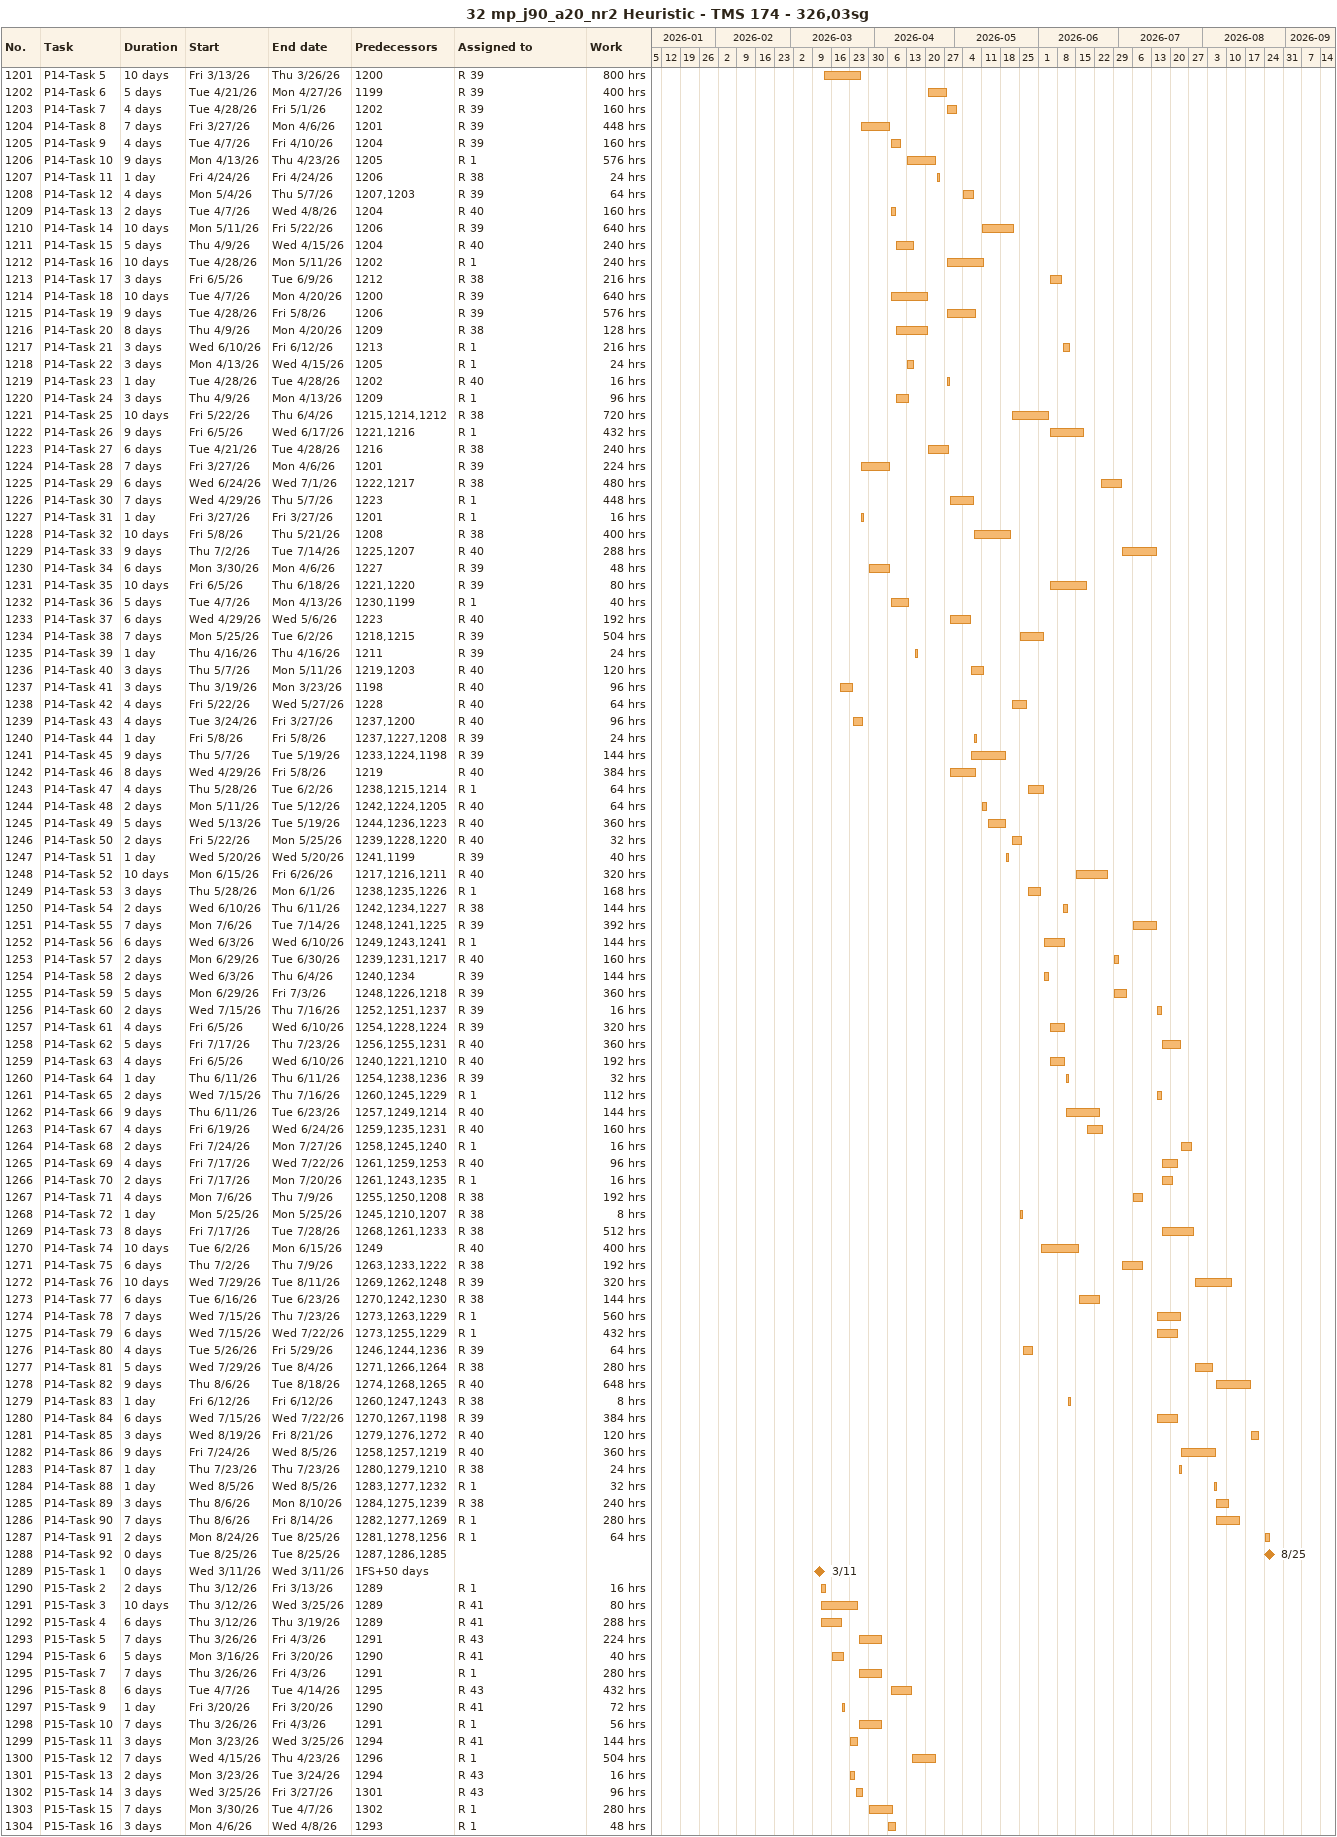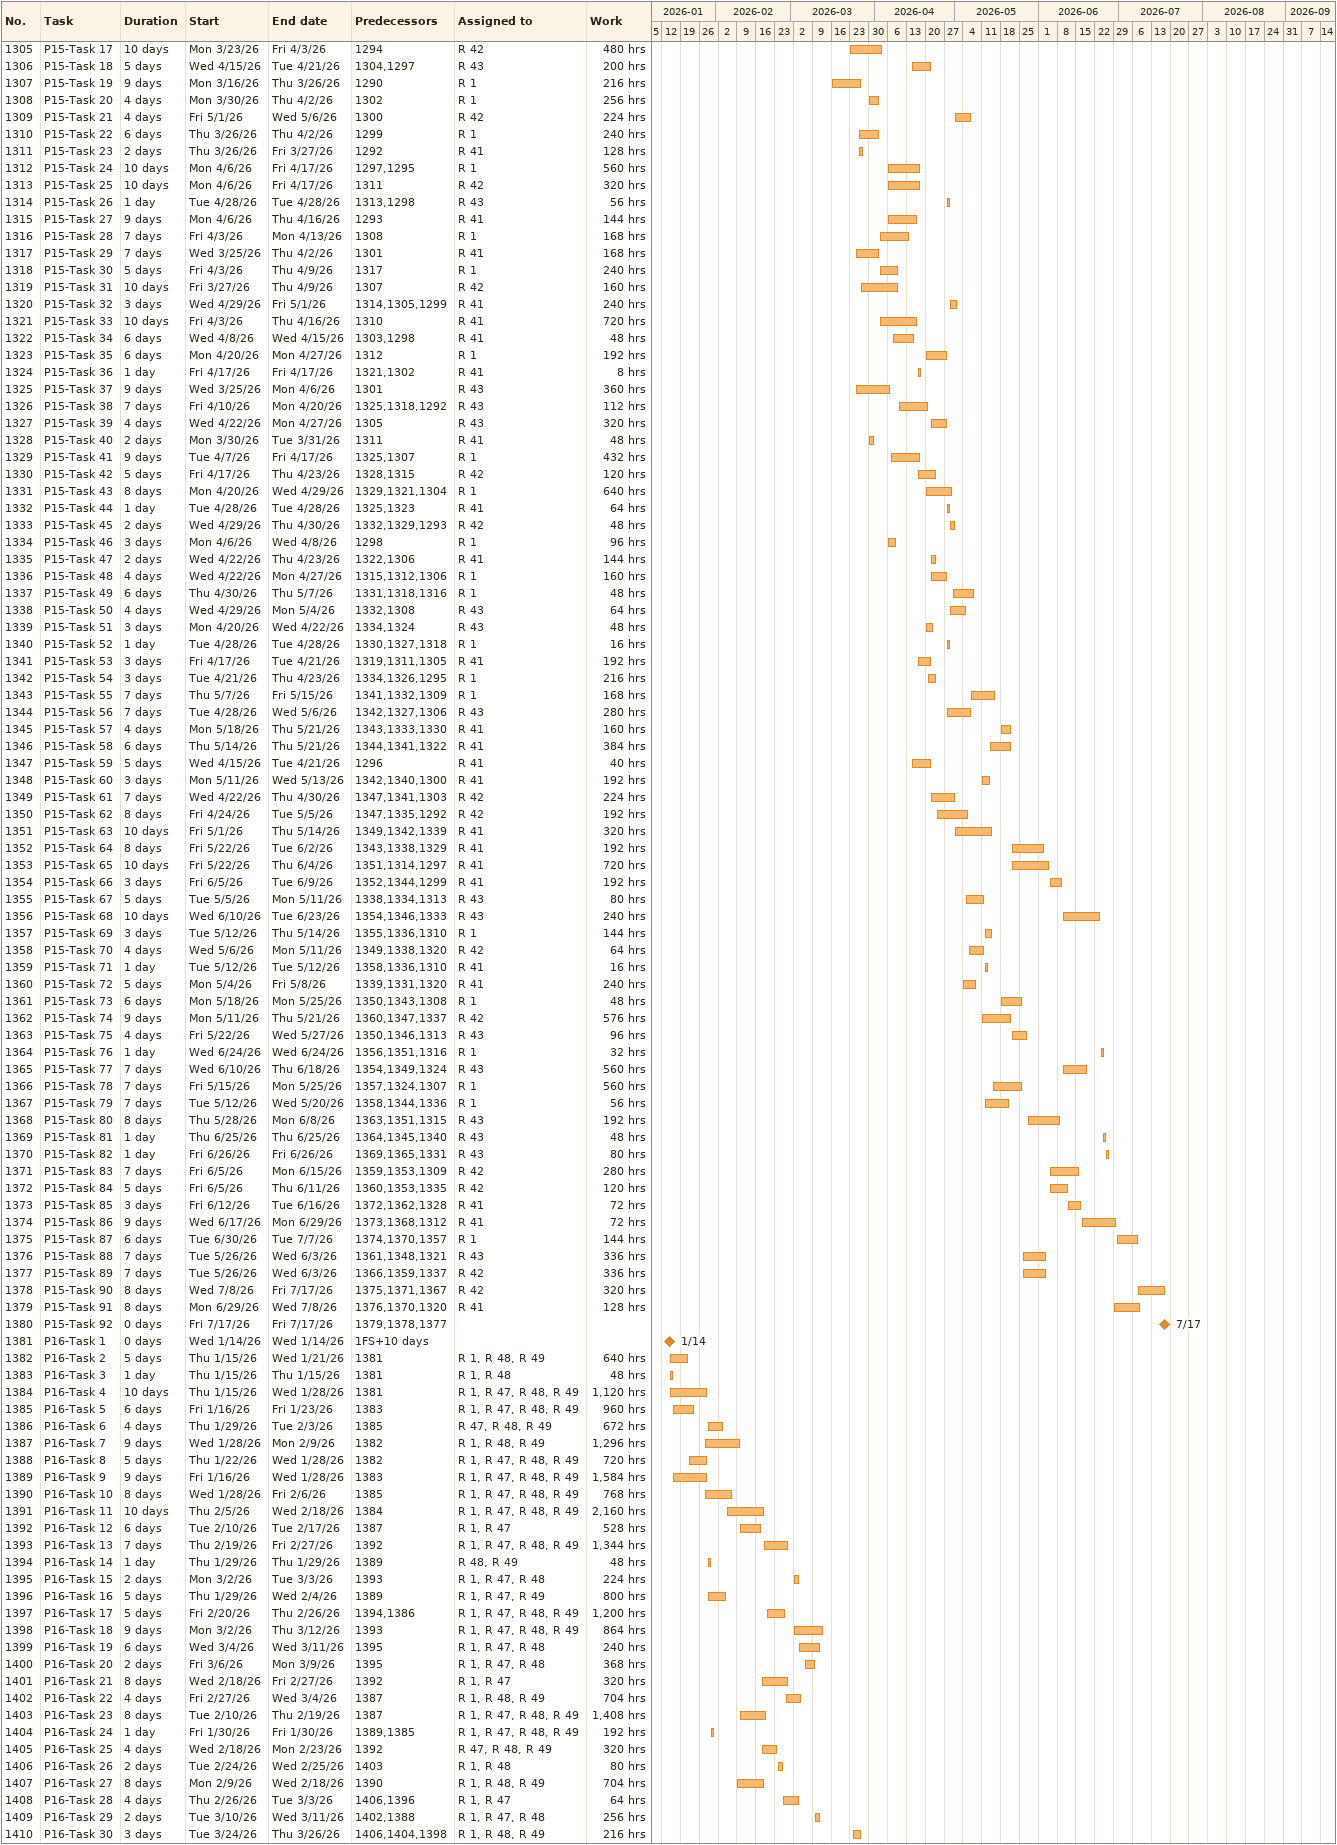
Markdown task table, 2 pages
32 mp_j90_a20_nr2 Heuristic - TMS 174 - 326,03sg

| ID | Task | Duration | Start | Finish | Predecessors | Resources | Work (h) |
|---|---|---|---|---|---|---|---|
| 1201 | P14-Task 5 | 10d | 2026-03-13 | 2026-03-26 | 1200 | R 39 | 800 |
| 1202 | P14-Task 6 | 5d | 2026-04-21 | 2026-04-27 | 1199 | R 39 | 400 |
| 1203 | P14-Task 7 | 4d | 2026-04-28 | 2026-05-01 | 1202 | R 39 | 160 |
| 1204 | P14-Task 8 | 7d | 2026-03-27 | 2026-04-06 | 1201 | R 39 | 448 |
| 1205 | P14-Task 9 | 4d | 2026-04-07 | 2026-04-10 | 1204 | R 39 | 160 |
| 1206 | P14-Task 10 | 9d | 2026-04-13 | 2026-04-23 | 1205 | R 1 | 576 |
| 1207 | P14-Task 11 | 1d | 2026-04-24 | 2026-04-24 | 1206 | R 38 | 24 |
| 1208 | P14-Task 12 | 4d | 2026-05-04 | 2026-05-07 | 1207, 1203 | R 39 | 64 |
| 1209 | P14-Task 13 | 2d | 2026-04-07 | 2026-04-08 | 1204 | R 40 | 160 |
| 1210 | P14-Task 14 | 10d | 2026-05-11 | 2026-05-22 | 1206 | R 39 | 640 |
| 1211 | P14-Task 15 | 5d | 2026-04-09 | 2026-04-15 | 1204 | R 40 | 240 |
| 1212 | P14-Task 16 | 10d | 2026-04-28 | 2026-05-11 | 1202 | R 1 | 240 |
| 1213 | P14-Task 17 | 3d | 2026-06-05 | 2026-06-09 | 1212 | R 38 | 216 |
| 1214 | P14-Task 18 | 10d | 2026-04-07 | 2026-04-20 | 1200 | R 39 | 640 |
| 1215 | P14-Task 19 | 9d | 2026-04-28 | 2026-05-08 | 1206 | R 39 | 576 |
| 1216 | P14-Task 20 | 8d | 2026-04-09 | 2026-04-20 | 1209 | R 38 | 128 |
| 1217 | P14-Task 21 | 3d | 2026-06-10 | 2026-06-12 | 1213 | R 1 | 216 |
| 1218 | P14-Task 22 | 3d | 2026-04-13 | 2026-04-15 | 1205 | R 1 | 24 |
| 1219 | P14-Task 23 | 1d | 2026-04-28 | 2026-04-28 | 1202 | R 40 | 16 |
| 1220 | P14-Task 24 | 3d | 2026-04-09 | 2026-04-13 | 1209 | R 1 | 96 |
| 1221 | P14-Task 25 | 10d | 2026-05-22 | 2026-06-04 | 1215, 1214, 1212 | R 38 | 720 |
| 1222 | P14-Task 26 | 9d | 2026-06-05 | 2026-06-17 | 1221, 1216 | R 1 | 432 |
| 1223 | P14-Task 27 | 6d | 2026-04-21 | 2026-04-28 | 1216 | R 38 | 240 |
| 1224 | P14-Task 28 | 7d | 2026-03-27 | 2026-04-06 | 1201 | R 39 | 224 |
| 1225 | P14-Task 29 | 6d | 2026-06-24 | 2026-07-01 | 1222, 1217 | R 38 | 480 |
| 1226 | P14-Task 30 | 7d | 2026-04-29 | 2026-05-07 | 1223 | R 1 | 448 |
| 1227 | P14-Task 31 | 1d | 2026-03-27 | 2026-03-27 | 1201 | R 1 | 16 |
| 1228 | P14-Task 32 | 10d | 2026-05-08 | 2026-05-21 | 1208 | R 38 | 400 |
| 1229 | P14-Task 33 | 9d | 2026-07-02 | 2026-07-14 | 1225, 1207 | R 40 | 288 |
| 1230 | P14-Task 34 | 6d | 2026-03-30 | 2026-04-06 | 1227 | R 39 | 48 |
| 1231 | P14-Task 35 | 10d | 2026-06-05 | 2026-06-18 | 1221, 1220 | R 39 | 80 |
| 1232 | P14-Task 36 | 5d | 2026-04-07 | 2026-04-13 | 1230, 1199 | R 1 | 40 |
| 1233 | P14-Task 37 | 6d | 2026-04-29 | 2026-05-06 | 1223 | R 40 | 192 |
| 1234 | P14-Task 38 | 7d | 2026-05-25 | 2026-06-02 | 1218, 1215 | R 39 | 504 |
| 1235 | P14-Task 39 | 1d | 2026-04-16 | 2026-04-16 | 1211 | R 39 | 24 |
| 1236 | P14-Task 40 | 3d | 2026-05-07 | 2026-05-11 | 1219, 1203 | R 40 | 120 |
| 1237 | P14-Task 41 | 3d | 2026-03-19 | 2026-03-23 | 1198 | R 40 | 96 |
| 1238 | P14-Task 42 | 4d | 2026-05-22 | 2026-05-27 | 1228 | R 40 | 64 |
| 1239 | P14-Task 43 | 4d | 2026-03-24 | 2026-03-27 | 1237, 1200 | R 40 | 96 |
| 1240 | P14-Task 44 | 1d | 2026-05-08 | 2026-05-08 | 1237, 1227, 1208 | R 39 | 24 |
| 1241 | P14-Task 45 | 9d | 2026-05-07 | 2026-05-19 | 1233, 1224, 1198 | R 39 | 144 |
| 1242 | P14-Task 46 | 8d | 2026-04-29 | 2026-05-08 | 1219 | R 40 | 384 |
| 1243 | P14-Task 47 | 4d | 2026-05-28 | 2026-06-02 | 1238, 1215, 1214 | R 1 | 64 |
| 1244 | P14-Task 48 | 2d | 2026-05-11 | 2026-05-12 | 1242, 1224, 1205 | R 40 | 64 |
| 1245 | P14-Task 49 | 5d | 2026-05-13 | 2026-05-19 | 1244, 1236, 1223 | R 40 | 360 |
| 1246 | P14-Task 50 | 2d | 2026-05-22 | 2026-05-25 | 1239, 1228, 1220 | R 40 | 32 |
| 1247 | P14-Task 51 | 1d | 2026-05-20 | 2026-05-20 | 1241, 1199 | R 39 | 40 |
| 1248 | P14-Task 52 | 10d | 2026-06-15 | 2026-06-26 | 1217, 1216, 1211 | R 40 | 320 |
| 1249 | P14-Task 53 | 3d | 2026-05-28 | 2026-06-01 | 1238, 1235, 1226 | R 1 | 168 |
| 1250 | P14-Task 54 | 2d | 2026-06-10 | 2026-06-11 | 1242, 1234, 1227 | R 38 | 144 |
| 1251 | P14-Task 55 | 7d | 2026-07-06 | 2026-07-14 | 1248, 1241, 1225 | R 39 | 392 |
| 1252 | P14-Task 56 | 6d | 2026-06-03 | 2026-06-10 | 1249, 1243, 1241 | R 1 | 144 |
| 1253 | P14-Task 57 | 2d | 2026-06-29 | 2026-06-30 | 1239, 1231, 1217 | R 40 | 160 |
| 1254 | P14-Task 58 | 2d | 2026-06-03 | 2026-06-04 | 1240, 1234 | R 39 | 144 |
| 1255 | P14-Task 59 | 5d | 2026-06-29 | 2026-07-03 | 1248, 1226, 1218 | R 39 | 360 |
| 1256 | P14-Task 60 | 2d | 2026-07-15 | 2026-07-16 | 1252, 1251, 1237 | R 39 | 16 |
| 1257 | P14-Task 61 | 4d | 2026-06-05 | 2026-06-10 | 1254, 1228, 1224 | R 39 | 320 |
| 1258 | P14-Task 62 | 5d | 2026-07-17 | 2026-07-23 | 1256, 1255, 1231 | R 40 | 360 |
| 1259 | P14-Task 63 | 4d | 2026-06-05 | 2026-06-10 | 1240, 1221, 1210 | R 40 | 192 |
| 1260 | P14-Task 64 | 1d | 2026-06-11 | 2026-06-11 | 1254, 1238, 1236 | R 39 | 32 |
| 1261 | P14-Task 65 | 2d | 2026-07-15 | 2026-07-16 | 1260, 1245, 1229 | R 1 | 112 |
| 1262 | P14-Task 66 | 9d | 2026-06-11 | 2026-06-23 | 1257, 1249, 1214 | R 40 | 144 |
| 1263 | P14-Task 67 | 4d | 2026-06-19 | 2026-06-24 | 1259, 1235, 1231 | R 40 | 160 |
| 1264 | P14-Task 68 | 2d | 2026-07-24 | 2026-07-27 | 1258, 1245, 1240 | R 1 | 16 |
| 1265 | P14-Task 69 | 4d | 2026-07-17 | 2026-07-22 | 1261, 1259, 1253 | R 40 | 96 |
| 1266 | P14-Task 70 | 2d | 2026-07-17 | 2026-07-20 | 1261, 1243, 1235 | R 1 | 16 |
| 1267 | P14-Task 71 | 4d | 2026-07-06 | 2026-07-09 | 1255, 1250, 1208 | R 38 | 192 |
| 1268 | P14-Task 72 | 1d | 2026-05-25 | 2026-05-25 | 1245, 1210, 1207 | R 38 | 8 |
| 1269 | P14-Task 73 | 8d | 2026-07-17 | 2026-07-28 | 1268, 1261, 1233 | R 38 | 512 |
| 1270 | P14-Task 74 | 10d | 2026-06-02 | 2026-06-15 | 1249 | R 40 | 400 |
| 1271 | P14-Task 75 | 6d | 2026-07-02 | 2026-07-09 | 1263, 1233, 1222 | R 38 | 192 |
| 1272 | P14-Task 76 | 10d | 2026-07-29 | 2026-08-11 | 1269, 1262, 1248 | R 39 | 320 |
| 1273 | P14-Task 77 | 6d | 2026-06-16 | 2026-06-23 | 1270, 1242, 1230 | R 38 | 144 |
| 1274 | P14-Task 78 | 7d | 2026-07-15 | 2026-07-23 | 1273, 1263, 1229 | R 1 | 560 |
| 1275 | P14-Task 79 | 6d | 2026-07-15 | 2026-07-22 | 1273, 1255, 1229 | R 1 | 432 |
| 1276 | P14-Task 80 | 4d | 2026-05-26 | 2026-05-29 | 1246, 1244, 1236 | R 39 | 64 |
| 1277 | P14-Task 81 | 5d | 2026-07-29 | 2026-08-04 | 1271, 1266, 1264 | R 38 | 280 |
| 1278 | P14-Task 82 | 9d | 2026-08-06 | 2026-08-18 | 1274, 1268, 1265 | R 40 | 648 |
| 1279 | P14-Task 83 | 1d | 2026-06-12 | 2026-06-12 | 1260, 1247, 1243 | R 38 | 8 |
| 1280 | P14-Task 84 | 6d | 2026-07-15 | 2026-07-22 | 1270, 1267, 1198 | R 39 | 384 |
| 1281 | P14-Task 85 | 3d | 2026-08-19 | 2026-08-21 | 1279, 1276, 1272 | R 40 | 120 |
| 1282 | P14-Task 86 | 9d | 2026-07-24 | 2026-08-05 | 1258, 1257, 1219 | R 40 | 360 |
| 1283 | P14-Task 87 | 1d | 2026-07-23 | 2026-07-23 | 1280, 1279, 1210 | R 38 | 24 |
| 1284 | P14-Task 88 | 1d | 2026-08-05 | 2026-08-05 | 1283, 1277, 1232 | R 1 | 32 |
| 1285 | P14-Task 89 | 3d | 2026-08-06 | 2026-08-10 | 1284, 1275, 1239 | R 38 | 240 |
| 1286 | P14-Task 90 | 7d | 2026-08-06 | 2026-08-14 | 1282, 1277, 1269 | R 1 | 280 |
| 1287 | P14-Task 91 | 2d | 2026-08-24 | 2026-08-25 | 1281, 1278, 1256 | R 1 | 64 |
| 1288 | P14-Task 92 | 0d | 2026-08-25 | 2026-08-25 | 1287, 1286, 1285 |  |  |
| 1289 | P15-Task 1 | 0d | 2026-03-11 | 2026-03-11 | 1FS+50d |  |  |
| 1290 | P15-Task 2 | 2d | 2026-03-12 | 2026-03-13 | 1289 | R 1 | 16 |
| 1291 | P15-Task 3 | 10d | 2026-03-12 | 2026-03-25 | 1289 | R 41 | 80 |
| 1292 | P15-Task 4 | 6d | 2026-03-12 | 2026-03-19 | 1289 | R 41 | 288 |
| 1293 | P15-Task 5 | 7d | 2026-03-26 | 2026-04-03 | 1291 | R 43 | 224 |
| 1294 | P15-Task 6 | 5d | 2026-03-16 | 2026-03-20 | 1290 | R 41 | 40 |
| 1295 | P15-Task 7 | 7d | 2026-03-26 | 2026-04-03 | 1291 | R 1 | 280 |
| 1296 | P15-Task 8 | 6d | 2026-04-07 | 2026-04-14 | 1295 | R 43 | 432 |
| 1297 | P15-Task 9 | 1d | 2026-03-20 | 2026-03-20 | 1290 | R 41 | 72 |
| 1298 | P15-Task 10 | 7d | 2026-03-26 | 2026-04-03 | 1291 | R 1 | 56 |
| 1299 | P15-Task 11 | 3d | 2026-03-23 | 2026-03-25 | 1294 | R 41 | 144 |
| 1300 | P15-Task 12 | 7d | 2026-04-15 | 2026-04-23 | 1296 | R 1 | 504 |
| 1301 | P15-Task 13 | 2d | 2026-03-23 | 2026-03-24 | 1294 | R 43 | 16 |
| 1302 | P15-Task 14 | 3d | 2026-03-25 | 2026-03-27 | 1301 | R 43 | 96 |
| 1303 | P15-Task 15 | 7d | 2026-03-30 | 2026-04-07 | 1302 | R 1 | 280 |
| 1304 | P15-Task 16 | 3d | 2026-04-06 | 2026-04-08 | 1293 | R 1 | 48 |
| 1305 | P15-Task 17 | 10d | 2026-03-23 | 2026-04-03 | 1294 | R 42 | 480 |
| 1306 | P15-Task 18 | 5d | 2026-04-15 | 2026-04-21 | 1304, 1297 | R 43 | 200 |
| 1307 | P15-Task 19 | 9d | 2026-03-16 | 2026-03-26 | 1290 | R 1 | 216 |
| 1308 | P15-Task 20 | 4d | 2026-03-30 | 2026-04-02 | 1302 | R 1 | 256 |
| 1309 | P15-Task 21 | 4d | 2026-05-01 | 2026-05-06 | 1300 | R 42 | 224 |
| 1310 | P15-Task 22 | 6d | 2026-03-26 | 2026-04-02 | 1299 | R 1 | 240 |
| 1311 | P15-Task 23 | 2d | 2026-03-26 | 2026-03-27 | 1292 | R 41 | 128 |
| 1312 | P15-Task 24 | 10d | 2026-04-06 | 2026-04-17 | 1297, 1295 | R 1 | 560 |
| 1313 | P15-Task 25 | 10d | 2026-04-06 | 2026-04-17 | 1311 | R 42 | 320 |
| 1314 | P15-Task 26 | 1d | 2026-04-28 | 2026-04-28 | 1313, 1298 | R 43 | 56 |
| 1315 | P15-Task 27 | 9d | 2026-04-06 | 2026-04-16 | 1293 | R 41 | 144 |
| 1316 | P15-Task 28 | 7d | 2026-04-03 | 2026-04-13 | 1308 | R 1 | 168 |
| 1317 | P15-Task 29 | 7d | 2026-03-25 | 2026-04-02 | 1301 | R 41 | 168 |
| 1318 | P15-Task 30 | 5d | 2026-04-03 | 2026-04-09 | 1317 | R 1 | 240 |
| 1319 | P15-Task 31 | 10d | 2026-03-27 | 2026-04-09 | 1307 | R 42 | 160 |
| 1320 | P15-Task 32 | 3d | 2026-04-29 | 2026-05-01 | 1314, 1305, 1299 | R 41 | 240 |
| 1321 | P15-Task 33 | 10d | 2026-04-03 | 2026-04-16 | 1310 | R 41 | 720 |
| 1322 | P15-Task 34 | 6d | 2026-04-08 | 2026-04-15 | 1303, 1298 | R 41 | 48 |
| 1323 | P15-Task 35 | 6d | 2026-04-20 | 2026-04-27 | 1312 | R 1 | 192 |
| 1324 | P15-Task 36 | 1d | 2026-04-17 | 2026-04-17 | 1321, 1302 | R 41 | 8 |
| 1325 | P15-Task 37 | 9d | 2026-03-25 | 2026-04-06 | 1301 | R 43 | 360 |
| 1326 | P15-Task 38 | 7d | 2026-04-10 | 2026-04-20 | 1325, 1318, 1292 | R 43 | 112 |
| 1327 | P15-Task 39 | 4d | 2026-04-22 | 2026-04-27 | 1305 | R 43 | 320 |
| 1328 | P15-Task 40 | 2d | 2026-03-30 | 2026-03-31 | 1311 | R 41 | 48 |
| 1329 | P15-Task 41 | 9d | 2026-04-07 | 2026-04-17 | 1325, 1307 | R 1 | 432 |
| 1330 | P15-Task 42 | 5d | 2026-04-17 | 2026-04-23 | 1328, 1315 | R 42 | 120 |
| 1331 | P15-Task 43 | 8d | 2026-04-20 | 2026-04-29 | 1329, 1321, 1304 | R 1 | 640 |
| 1332 | P15-Task 44 | 1d | 2026-04-28 | 2026-04-28 | 1325, 1323 | R 41 | 64 |
| 1333 | P15-Task 45 | 2d | 2026-04-29 | 2026-04-30 | 1332, 1329, 1293 | R 42 | 48 |
| 1334 | P15-Task 46 | 3d | 2026-04-06 | 2026-04-08 | 1298 | R 1 | 96 |
| 1335 | P15-Task 47 | 2d | 2026-04-22 | 2026-04-23 | 1322, 1306 | R 41 | 144 |
| 1336 | P15-Task 48 | 4d | 2026-04-22 | 2026-04-27 | 1315, 1312, 1306 | R 1 | 160 |
| 1337 | P15-Task 49 | 6d | 2026-04-30 | 2026-05-07 | 1331, 1318, 1316 | R 1 | 48 |
| 1338 | P15-Task 50 | 4d | 2026-04-29 | 2026-05-04 | 1332, 1308 | R 43 | 64 |
| 1339 | P15-Task 51 | 3d | 2026-04-20 | 2026-04-22 | 1334, 1324 | R 43 | 48 |
| 1340 | P15-Task 52 | 1d | 2026-04-28 | 2026-04-28 | 1330, 1327, 1318 | R 1 | 16 |
| 1341 | P15-Task 53 | 3d | 2026-04-17 | 2026-04-21 | 1319, 1311, 1305 | R 41 | 192 |
| 1342 | P15-Task 54 | 3d | 2026-04-21 | 2026-04-23 | 1334, 1326, 1295 | R 1 | 216 |
| 1343 | P15-Task 55 | 7d | 2026-05-07 | 2026-05-15 | 1341, 1332, 1309 | R 1 | 168 |
| 1344 | P15-Task 56 | 7d | 2026-04-28 | 2026-05-06 | 1342, 1327, 1306 | R 43 | 280 |
| 1345 | P15-Task 57 | 4d | 2026-05-18 | 2026-05-21 | 1343, 1333, 1330 | R 41 | 160 |
| 1346 | P15-Task 58 | 6d | 2026-05-14 | 2026-05-21 | 1344, 1341, 1322 | R 41 | 384 |
| 1347 | P15-Task 59 | 5d | 2026-04-15 | 2026-04-21 | 1296 | R 41 | 40 |
| 1348 | P15-Task 60 | 3d | 2026-05-11 | 2026-05-13 | 1342, 1340, 1300 | R 41 | 192 |
| 1349 | P15-Task 61 | 7d | 2026-04-22 | 2026-04-30 | 1347, 1341, 1303 | R 42 | 224 |
| 1350 | P15-Task 62 | 8d | 2026-04-24 | 2026-05-05 | 1347, 1335, 1292 | R 42 | 192 |
| 1351 | P15-Task 63 | 10d | 2026-05-01 | 2026-05-14 | 1349, 1342, 1339 | R 41 | 320 |
| 1352 | P15-Task 64 | 8d | 2026-05-22 | 2026-06-02 | 1343, 1338, 1329 | R 41 | 192 |
| 1353 | P15-Task 65 | 10d | 2026-05-22 | 2026-06-04 | 1351, 1314, 1297 | R 41 | 720 |
| 1354 | P15-Task 66 | 3d | 2026-06-05 | 2026-06-09 | 1352, 1344, 1299 | R 41 | 192 |
| 1355 | P15-Task 67 | 5d | 2026-05-05 | 2026-05-11 | 1338, 1334, 1313 | R 43 | 80 |
| 1356 | P15-Task 68 | 10d | 2026-06-10 | 2026-06-23 | 1354, 1346, 1333 | R 43 | 240 |
| 1357 | P15-Task 69 | 3d | 2026-05-12 | 2026-05-14 | 1355, 1336, 1310 | R 1 | 144 |
| 1358 | P15-Task 70 | 4d | 2026-05-06 | 2026-05-11 | 1349, 1338, 1320 | R 42 | 64 |
| 1359 | P15-Task 71 | 1d | 2026-05-12 | 2026-05-12 | 1358, 1336, 1310 | R 41 | 16 |
| 1360 | P15-Task 72 | 5d | 2026-05-04 | 2026-05-08 | 1339, 1331, 1320 | R 41 | 240 |
| 1361 | P15-Task 73 | 6d | 2026-05-18 | 2026-05-25 | 1350, 1343, 1308 | R 1 | 48 |
| 1362 | P15-Task 74 | 9d | 2026-05-11 | 2026-05-21 | 1360, 1347, 1337 | R 42 | 576 |
| 1363 | P15-Task 75 | 4d | 2026-05-22 | 2026-05-27 | 1350, 1346, 1313 | R 43 | 96 |
| 1364 | P15-Task 76 | 1d | 2026-06-24 | 2026-06-24 | 1356, 1351, 1316 | R 1 | 32 |
| 1365 | P15-Task 77 | 7d | 2026-06-10 | 2026-06-18 | 1354, 1349, 1324 | R 43 | 560 |
| 1366 | P15-Task 78 | 7d | 2026-05-15 | 2026-05-25 | 1357, 1324, 1307 | R 1 | 560 |
| 1367 | P15-Task 79 | 7d | 2026-05-12 | 2026-05-20 | 1358, 1344, 1336 | R 1 | 56 |
| 1368 | P15-Task 80 | 8d | 2026-05-28 | 2026-06-08 | 1363, 1351, 1315 | R 43 | 192 |
| 1369 | P15-Task 81 | 1d | 2026-06-25 | 2026-06-25 | 1364, 1345, 1340 | R 43 | 48 |
| 1370 | P15-Task 82 | 1d | 2026-06-26 | 2026-06-26 | 1369, 1365, 1331 | R 43 | 80 |
| 1371 | P15-Task 83 | 7d | 2026-06-05 | 2026-06-15 | 1359, 1353, 1309 | R 42 | 280 |
| 1372 | P15-Task 84 | 5d | 2026-06-05 | 2026-06-11 | 1360, 1353, 1335 | R 42 | 120 |
| 1373 | P15-Task 85 | 3d | 2026-06-12 | 2026-06-16 | 1372, 1362, 1328 | R 41 | 72 |
| 1374 | P15-Task 86 | 9d | 2026-06-17 | 2026-06-29 | 1373, 1368, 1312 | R 41 | 72 |
| 1375 | P15-Task 87 | 6d | 2026-06-30 | 2026-07-07 | 1374, 1370, 1357 | R 1 | 144 |
| 1376 | P15-Task 88 | 7d | 2026-05-26 | 2026-06-03 | 1361, 1348, 1321 | R 43 | 336 |
| 1377 | P15-Task 89 | 7d | 2026-05-26 | 2026-06-03 | 1366, 1359, 1337 | R 42 | 336 |
| 1378 | P15-Task 90 | 8d | 2026-07-08 | 2026-07-17 | 1375, 1371, 1367 | R 42 | 320 |
| 1379 | P15-Task 91 | 8d | 2026-06-29 | 2026-07-08 | 1376, 1370, 1320 | R 41 | 128 |
| 1380 | P15-Task 92 | 0d | 2026-07-17 | 2026-07-17 | 1379, 1378, 1377 |  |  |
| 1381 | P16-Task 1 | 0d | 2026-01-14 | 2026-01-14 | 1FS+10d |  |  |
| 1382 | P16-Task 2 | 5d | 2026-01-15 | 2026-01-21 | 1381 | R 1, R 48, R 49 | 640 |
| 1383 | P16-Task 3 | 1d | 2026-01-15 | 2026-01-15 | 1381 | R 1, R 48 | 48 |
| 1384 | P16-Task 4 | 10d | 2026-01-15 | 2026-01-28 | 1381 | R 1, R 47, R 48, R 49 | 1120 |
| 1385 | P16-Task 5 | 6d | 2026-01-16 | 2026-01-23 | 1383 | R 1, R 47, R 48, R 49 | 960 |
| 1386 | P16-Task 6 | 4d | 2026-01-29 | 2026-02-03 | 1385 | R 47, R 48, R 49 | 672 |
| 1387 | P16-Task 7 | 9d | 2026-01-28 | 2026-02-09 | 1382 | R 1, R 48, R 49 | 1296 |
| 1388 | P16-Task 8 | 5d | 2026-01-22 | 2026-01-28 | 1382 | R 1, R 47, R 48, R 49 | 720 |
| 1389 | P16-Task 9 | 9d | 2026-01-16 | 2026-01-28 | 1383 | R 1, R 47, R 48, R 49 | 1584 |
| 1390 | P16-Task 10 | 8d | 2026-01-28 | 2026-02-06 | 1385 | R 1, R 47, R 48, R 49 | 768 |
| 1391 | P16-Task 11 | 10d | 2026-02-05 | 2026-02-18 | 1384 | R 1, R 47, R 48, R 49 | 2160 |
| 1392 | P16-Task 12 | 6d | 2026-02-10 | 2026-02-17 | 1387 | R 1, R 47 | 528 |
| 1393 | P16-Task 13 | 7d | 2026-02-19 | 2026-02-27 | 1392 | R 1, R 47, R 48, R 49 | 1344 |
| 1394 | P16-Task 14 | 1d | 2026-01-29 | 2026-01-29 | 1389 | R 48, R 49 | 48 |
| 1395 | P16-Task 15 | 2d | 2026-03-02 | 2026-03-03 | 1393 | R 1, R 47, R 48 | 224 |
| 1396 | P16-Task 16 | 5d | 2026-01-29 | 2026-02-04 | 1389 | R 1, R 47, R 49 | 800 |
| 1397 | P16-Task 17 | 5d | 2026-02-20 | 2026-02-26 | 1394, 1386 | R 1, R 47, R 48, R 49 | 1200 |
| 1398 | P16-Task 18 | 9d | 2026-03-02 | 2026-03-12 | 1393 | R 1, R 47, R 48, R 49 | 864 |
| 1399 | P16-Task 19 | 6d | 2026-03-04 | 2026-03-11 | 1395 | R 1, R 47, R 48 | 240 |
| 1400 | P16-Task 20 | 2d | 2026-03-06 | 2026-03-09 | 1395 | R 1, R 47, R 48 | 368 |
| 1401 | P16-Task 21 | 8d | 2026-02-18 | 2026-02-27 | 1392 | R 1, R 47 | 320 |
| 1402 | P16-Task 22 | 4d | 2026-02-27 | 2026-03-04 | 1387 | R 1, R 48, R 49 | 704 |
| 1403 | P16-Task 23 | 8d | 2026-02-10 | 2026-02-19 | 1387 | R 1, R 47, R 48, R 49 | 1408 |
| 1404 | P16-Task 24 | 1d | 2026-01-30 | 2026-01-30 | 1389, 1385 | R 1, R 47, R 48, R 49 | 192 |
| 1405 | P16-Task 25 | 4d | 2026-02-18 | 2026-02-23 | 1392 | R 47, R 48, R 49 | 320 |
| 1406 | P16-Task 26 | 2d | 2026-02-24 | 2026-02-25 | 1403 | R 1, R 48 | 80 |
| 1407 | P16-Task 27 | 8d | 2026-02-09 | 2026-02-18 | 1390 | R 1, R 48, R 49 | 704 |
| 1408 | P16-Task 28 | 4d | 2026-02-26 | 2026-03-03 | 1406, 1396 | R 1, R 47 | 64 |
| 1409 | P16-Task 29 | 2d | 2026-03-10 | 2026-03-11 | 1402, 1388 | R 1, R 47, R 48 | 256 |
| 1410 | P16-Task 30 | 3d | 2026-03-24 | 2026-03-26 | 1406, 1404, 1398 | R 1, R 48, R 49 | 216 |
